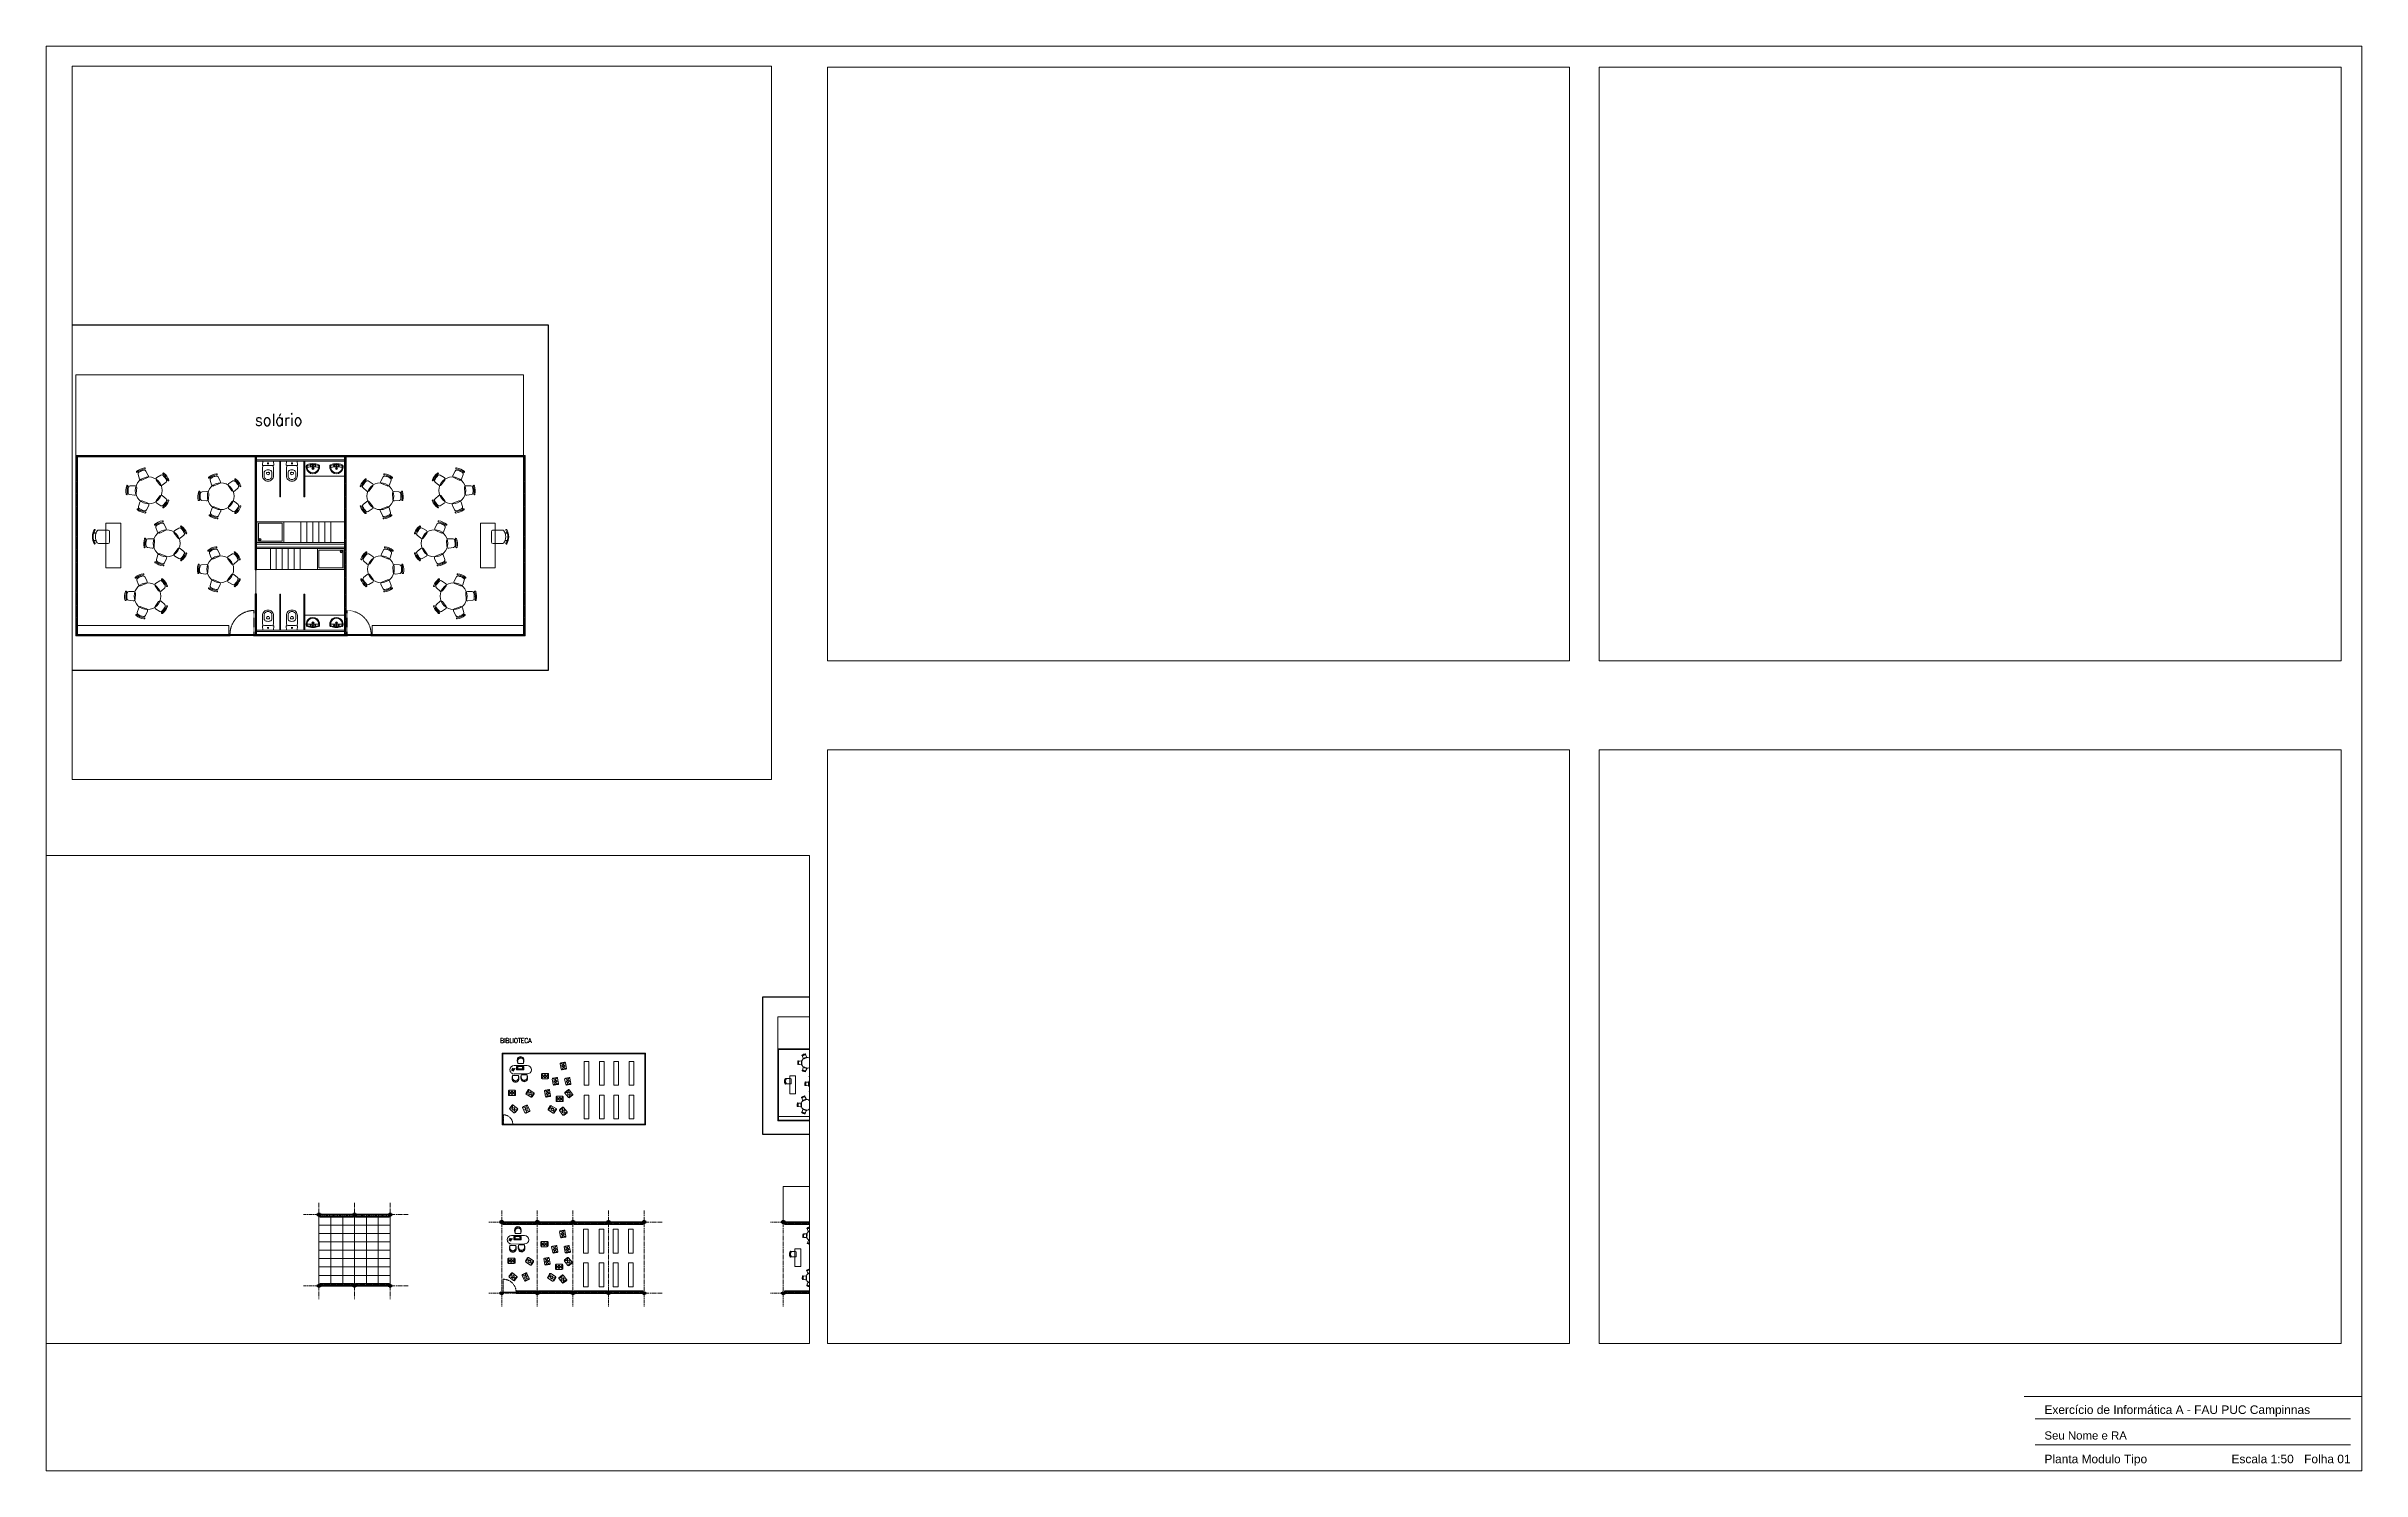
# Paper-space layout 'F-01-A1-78x48' of a CAD drawing. Header units: metres. Extents: x 18 to 798, y 12 to 492.
# The model-space entities are those that its viewports show. They can reach past a viewport. Long polylines and large blocks are cut down to what shows.
import ezdxf

# ---------------------------------------------------------------- set-up
doc = ezdxf.new("R2010")
doc.units = ezdxf.units.M
doc.header["$LTSCALE"] = 0.3
doc.linetypes.add('CENTER2', pattern=[28.575, 19.05, -3.175, 3.175, -3.175])
doc.linetypes.add('HIDDEN', pattern=[9.525, 6.35, -3.175])
doc.layers.get('0').update_dxf_attribs({"lineweight": 13})
for name, color, linetype, lineweight in [('_margem', 8, 'Continuous', 13), ('arq-alvenaria-corte-grossa', 7, 'Continuous', 40), ('arq-alvenaria-vista-fina', 2, 'Continuous', 13), ('arq-janelas', 20, 'Continuous', 13), ('arq-metalica-media', 5, 'Continuous', 30), ('arq-portas', 4, 'Continuous', 13)]:
    doc.layers.add(name, color=color, linetype=linetype, lineweight=lineweight)
doc.layers.add('_viewport-noprint', color=244, linetype='Continuous', lineweight=13, plot=False)
for name, color, linetype, lineweight, true_color in [('arq-alvenaria-textura-cinza', 7, 'Continuous', 13, 0xb0b0b0), ('arq-alvenaria-vista-cinza', 7, 'Continuous', 13, 0x858585), ('estrut-eixos-linha', 7, 'CENTER2', 9, 0xc96e6f)]:
    doc.layers.add(name, color=color, linetype=linetype, lineweight=lineweight, true_color=true_color)
doc.layers.add('SectionCutEdges', color=7, linetype='Continuous')
doc.styles.add('Arial', font='arial.ttf', dxfattribs={"height": 0.2})
doc.styles.add('txt-pequeno', font='romand.shx', dxfattribs={"width": 0.9, "height": 1.6})

# ---------------------------------------------------------------- blocks, each defined once
blk = doc.blocks.new('piso')
at = {"layer": 'arq-alvenaria-textura-cinza'}
for p, q in [((59.428, 8.633), (59.428, 7.928)), ((60.428, 8.633), (59.428, 8.633)), ((60.428, 8.633), (60.428, 7.928)), ((59.428, 7.928), (60.428, 7.928))]:
    blk.add_line(p, q, dxfattribs=at)
blk = doc.blocks.new('parede')
at = {"layer": 'arq-alvenaria-textura-cinza'}
for p, q in [((36.412, 14.253), (36.412, 14.373)), ((36.532, 14.253), (36.532, 14.373))]:
    blk.add_line(p, q, dxfattribs=at)
at = {"layer": 'SectionCutEdges'}
for p, q in [((36.19, 14.403), (36.19, 14.223)), ((36.536, 14.403), (36.19, 14.403)), ((36.19, 14.223), (36.22, 14.223)), ((36.25, 14.373), (36.22, 14.373)), ((36.22, 14.373), (36.22, 14.253)), ((36.22, 14.223), (36.22, 14.253)), ((36.22, 14.223), (36.724, 14.223)), ((36.25, 14.253), (36.25, 14.373)), ((36.25, 14.373), (36.412, 14.373)), ((36.25, 14.253), (36.532, 14.253)), ((36.532, 14.373), (36.412, 14.373)), ((36.694, 14.373), (36.532, 14.373)), ((36.694, 14.253), (36.532, 14.253)), ((36.754, 14.403), (36.536, 14.403)), ((36.724, 14.373), (36.694, 14.373)), ((36.694, 14.373), (36.694, 14.253)), ((36.724, 14.373), (36.724, 14.253)), ((36.724, 14.253), (36.724, 14.223)), ((36.724, 14.223), (36.754, 14.223)), ((36.754, 14.223), (36.754, 14.403))]:
    blk.add_line(p, q, dxfattribs=at)
blk = doc.blocks.new('pilar')
at = {"layer": 'arq-alvenaria-corte-grossa'}
for p, q in [((42.499, 9.99), (42.679, 9.99)), ((42.499, 9.81), (42.499, 9.99)), ((42.679, 9.81), (42.499, 9.81)), ((42.679, 9.99), (42.679, 9.81))]:
    blk.add_line(p, q, dxfattribs=at)
blk = doc.blocks.new('puf')
at = {"layer": 'arq-alvenaria-vista-cinza'}
for p, q in [((301.482, 316.821), (301.482, 316.411)), ((301.5, 316.759), (301.619, 316.627)), ((301.811, 316.759), (301.641, 316.627)), ((301.674, 316.759), (301.844, 316.627)), ((301.985, 316.759), (301.866, 316.627)), ((302.003, 316.411), (302.003, 316.821)), ((301.5, 316.473), (301.619, 316.605)), ((301.811, 316.473), (301.641, 316.605)), ((301.674, 316.473), (301.844, 316.605)), ((301.985, 316.473), (301.866, 316.605))]:
    blk.add_line(p, q, dxfattribs=at)
blk.add_lwpolyline([(301.507, 316.837, 0.414214), (301.442, 316.772), (301.442, 316.46, 0.389814), (301.506, 316.387), (301.977, 316.387, 0.384812), (302.042, 316.46), (302.042, 316.772, 0.414214), (301.978, 316.837)], format="xyb", close=True, dxfattribs=at)
for centre in [(301.63, 316.616), (301.855, 316.616)]:
    blk.add_circle(centre, 0.0155, dxfattribs=at)
blk = doc.blocks.new('jdbvçqei')
for p, q in [((291.42, 318.689), (291.427, 318.696)), ((291.921, 318.658), (292.637, 317.823)), ((292.098, 317.361), (291.382, 318.196)), ((291.617, 318.027), (291.845, 318.223)), ((291.617, 318.027), (292.016, 317.562)), ((291.65, 317.989), (291.877, 318.185)), ((291.682, 317.951), (291.91, 318.147)), ((291.834, 318.082), (292.103, 317.768)), ((291.845, 318.223), (292.244, 317.757)), ((292.179, 317.833), (291.951, 317.638)), ((292.212, 317.795), (291.984, 317.6)), ((292.244, 317.757), (292.016, 317.562)), ((292.25, 317.567), (292.243, 317.579)), ((292.254, 317.578), (292.246, 317.591)), ((292.262, 317.585), (292.254, 317.597)), ((292.263, 317.558), (292.256, 317.57)), ((292.269, 317.591), (292.262, 317.603)), ((292.273, 317.555), (292.266, 317.567)), ((292.278, 317.593), (292.271, 317.605)), ((292.283, 317.553), (292.275, 317.565)), ((292.287, 317.595), (292.279, 317.607)), ((292.293, 317.551), (292.285, 317.563)), ((292.295, 317.597), (292.288, 317.609)), ((292.323, 317.554), (292.296, 317.556)), ((292.305, 317.595), (292.298, 317.607)), ((292.315, 317.593), (292.307, 317.605)), ((292.325, 317.59), (292.317, 317.603)), ((292.334, 317.588), (292.327, 317.6)), ((292.344, 317.586), (292.337, 317.598)), ((292.343, 317.562), (292.452, 317.588)), ((292.348, 317.54), (292.457, 317.566)), ((292.371, 317.49), (292.371, 317.49)), ((292.376, 317.47), (292.376, 317.47)), ((292.392, 317.495), (292.392, 317.495)), ((292.397, 317.475), (292.397, 317.475)), ((292.412, 317.5), (292.412, 317.5)), ((292.417, 317.479), (292.417, 317.479)), ((292.433, 317.505), (292.433, 317.505)), ((292.438, 317.484), (292.438, 317.484)), ((292.442, 317.464), (292.442, 317.464)), ((292.381, 317.449), (292.381, 317.449)), ((292.401, 317.454), (292.401, 317.454)), ((292.422, 317.459), (292.422, 317.459)), ((292.599, 317.33), (292.592, 317.323))]:
    blk.add_line(p, q)
for points in [[(292.057, 318.772), (292.019, 318.739, 0.414214), (292.013, 318.669), (292.274, 318.365, 0.414214), (292.344, 318.36), (292.382, 318.392)], [(292.565, 318.241), (292.527, 318.208, 0.414214), (292.522, 318.138), (292.782, 317.834, 0.414214), (292.853, 317.829), (292.891, 317.861)], [(291.699, 317.417), (291.736, 317.451, 0.414214), (291.739, 317.522), (291.471, 317.818, 0.414214), (291.4, 317.822), (291.363, 317.788)]]:
    blk.add_lwpolyline(points, format="xyb")
for points in [[(292.208, 318.902), (292.057, 318.772), (292.037, 318.795), (292.189, 318.925)], [(292.309, 318.954), (292.304, 318.897)], [(292.329, 318.959), (292.324, 318.895)], [(292.554, 318.883), (292.478, 318.817)], [(292.567, 318.867), (292.491, 318.802)], [(292.608, 318.633), (292.545, 318.638)], [(292.534, 318.523), (292.382, 318.392), (292.402, 318.37), (292.554, 318.5)], [(292.601, 318.614), (292.544, 318.618)], [(292.717, 318.371), (292.565, 318.241), (292.546, 318.264), (292.697, 318.394)], [(292.817, 318.423), (292.813, 318.366)], [(292.838, 318.428), (292.833, 318.364)], [(293.063, 318.352), (292.987, 318.286)], [(293.076, 318.336), (293, 318.271)], [(293.042, 317.992), (292.891, 317.861), (292.91, 317.839), (293.062, 317.969)], [(293.109, 318.083), (293.052, 318.087)], [(293.117, 318.102), (293.054, 318.107)], [(291.143, 317.541), (291.207, 317.538)], [(291.15, 317.561), (291.208, 317.558)], [(291.215, 317.654), (291.363, 317.788), (291.343, 317.81), (291.195, 317.676)], [(291.191, 317.308), (291.265, 317.375)], [(291.204, 317.293), (291.278, 317.36)], [(291.431, 317.223), (291.434, 317.287)], [(291.451, 317.228), (291.454, 317.286)], [(291.55, 317.283), (291.699, 317.417), (291.719, 317.395), (291.57, 317.261)]]:
    blk.add_lwpolyline(points)
for points in [[(292.347, 317.395), (292.524, 317.437), (292.482, 317.616), (292.305, 317.574)], [(292.369, 317.425), (292.464, 317.447), (292.445, 317.529), (292.35, 317.507)], [(292.483, 317.473), (292.493, 317.476), (292.483, 317.52), (292.473, 317.518)]]:
    blk.add_lwpolyline(points, close=True)
for centre, radius, start, end in [((291.647, 318.424), 0.35, 130.6325, 220.6325), ((291.655, 318.43), 0.35, 40.6325, 130.6325), ((292.295, 318.647), 0.25, 310.6325, 130.6325), ((292.371, 318.712), 0.28, 310.6325, 130.6325), ((292.371, 318.712), 0.25, 310.6325, 130.6325), ((292.804, 318.116), 0.25, 310.6325, 130.6325), ((292.88, 318.181), 0.28, 310.6325, 130.6325), ((292.88, 318.181), 0.25, 310.6325, 130.6325), ((291.383, 317.468), 0.28, 132.163, 312.163), ((291.383, 317.468), 0.25, 132.163, 312.163), ((291.457, 317.536), 0.25, 132.163, 312.163), ((292.346, 317.551), 0.0235, 41.6628, 344.6798), ((292.455, 317.577), 0.0235, 221.6628, 164.6798), ((292.371, 317.596), 0.35, 310.6325, 40.6325), ((292.364, 317.589), 0.35, 220.6325, 310.6325)]:
    blk.add_arc(centre, radius, start, end)
blk = doc.blocks.new('*U33')
at = {"linetype": 'HIDDEN', "ltscale": 0.2}
blk.add_line((0.04, 0), (0.04, 1.088), dxfattribs=at)
at = {"color": 0}
for points in [[(0, 0), (0.04, 0), (0.04, -0.035), (0.05, -0.035), (0.05, -0.05), (0, -0.05)], [(1.128, 0), (1.088, 0), (1.088, -0.035), (1.078, -0.035), (1.078, -0.05), (1.128, -0.05)]]:
    blk.add_lwpolyline(points, dxfattribs=at)
blk.add_lwpolyline([(0.04, 0), (0.04, -0.035), (1.088, -0.035), (1.088, 0)], close=True, dxfattribs=at)
at = {"color": 0, "linetype": 'HIDDEN', "ltscale": 0.2}
blk.add_arc((0.04, 0), 1.088, 0, 90, dxfattribs=at)
blk = doc.blocks.new('biblioteca')
for points in [[(39.253, 10.55), (39.433, 10.55), (39.433, 10.46), (39.253, 10.46)], [(42.253, 10.55), (42.433, 10.55), (42.433, 10.46), (42.253, 10.46)], [(45.253, 10.55), (45.433, 10.55), (45.433, 10.46), (45.253, 10.46)], [(39.253, 4.82), (39.433, 4.82), (39.433, 4.73), (39.253, 4.73)], [(42.253, 4.82), (42.433, 4.82), (42.433, 4.73), (42.253, 4.73)], [(45.253, 4.82), (45.433, 4.82), (45.433, 4.73), (45.253, 4.73)]]:
    blk.add_lwpolyline(points, close=True)
for centre in [(39.344, 10.504), (42.344, 10.504), (45.344, 10.504), (39.344, 4.775), (42.344, 4.775), (45.344, 4.775)]:
    blk.add_circle(centre, 0.0375)
at = {"layer": 'arq-alvenaria-vista-cinza'}
for points in [[(43.629, 8.03), (43.229, 8.03), (43.229, 9.03), (43.229, 10.03), (43.629, 10.03), (43.629, 8.03)], [(44.939, 8.03), (44.539, 8.03), (44.539, 9.03), (44.539, 10.03), (44.939, 10.03), (44.939, 8.03)], [(46.139, 8.03), (45.739, 8.03), (45.739, 9.03), (45.739, 10.03), (46.139, 10.03), (46.139, 8.03)], [(47.425, 8.03), (47.025, 8.03), (47.025, 9.03), (47.025, 10.03), (47.425, 10.03), (47.425, 8.03)], [(43.629, 5.193), (43.229, 5.193), (43.229, 6.193), (43.229, 7.193), (43.629, 7.193), (43.629, 5.193)], [(44.939, 5.193), (44.539, 5.193), (44.539, 6.193), (44.539, 7.193), (44.939, 7.193), (44.939, 5.193)], [(46.139, 5.193), (45.739, 5.193), (45.739, 6.193), (45.739, 7.193), (46.139, 7.193), (46.139, 5.193)], [(47.425, 5.193), (47.025, 5.193), (47.025, 6.193), (47.025, 7.193), (47.425, 7.193), (47.425, 5.193)]]:
    blk.add_lwpolyline(points, dxfattribs=at)
at = {"layer": 'estrut-eixos-linha'}
for p, q in [((36.343, 11.625), (36.343, 3.515)), ((39.343, 11.625), (39.343, 3.515)), ((42.343, 11.625), (42.343, 3.515)), ((45.343, 11.625), (45.343, 3.515)), ((48.343, 11.625), (48.343, 3.515)), ((49.846, 10.64), (35.259, 10.64)), ((49.846, 4.64), (35.259, 4.64))]:
    blk.add_line(p, q, dxfattribs=at)
for name, p in [('pilar', (-6.246, 0.74)), ('parede', (0.244, -3.763)), ('parede', (0.808, -3.763)), ('parede', (1.372, -3.763)), ('parede', (1.936, -3.763)), ('parede', (2.5, -3.763)), ('pilar', (-3.246, 0.74)), ('parede', (3.244, -3.763)), ('parede', (3.808, -3.763)), ('parede', (4.372, -3.763)), ('parede', (4.936, -3.763)), ('parede', (5.5, -3.763)), ('pilar', (-0.246, 0.74)), ('parede', (6.244, -3.763)), ('parede', (6.808, -3.763)), ('parede', (7.372, -3.763)), ('parede', (7.936, -3.763)), ('parede', (8.5, -3.763)), ('pilar', (2.754, 0.74)), ('parede', (9.244, -3.763)), ('parede', (9.808, -3.763)), ('parede', (10.372, -3.763)), ('parede', (10.936, -3.763)), ('parede', (11.5, -3.763)), ('pilar', (5.754, 0.74)), ('puf', (-261.799, -307.836)), ('puf', (-264.578, -309.247)), ('puf', (-260.563, -309.75)), ('pilar', (-6.246, -5.26)), ('parede', (1.372, -9.583)), ('parede', (1.936, -9.583)), ('parede', (2.5, -9.583)), ('pilar', (-3.246, -5.26)), ('parede', (3.244, -9.583)), ('parede', (3.808, -9.583)), ('parede', (4.372, -9.583)), ('parede', (4.936, -9.583)), ('parede', (5.5, -9.583)), ('pilar', (-0.246, -5.26)), ('parede', (6.244, -9.583)), ('parede', (6.808, -9.583)), ('parede', (7.372, -9.583)), ('parede', (7.936, -9.583)), ('parede', (8.5, -9.583)), ('pilar', (2.754, -5.26)), ('parede', (9.244, -9.583)), ('parede', (9.808, -9.583)), ('parede', (10.372, -9.583)), ('parede', (10.936, -9.583)), ('parede', (11.5, -9.583)), ('pilar', (5.754, -5.26))]:
    blk.add_blockref(name, p)
for p, rotation in [((-324.942, 248.431), 280.5300618959417), ((-325.61, 247.147), 280.5300618959417), ((-324.563, 247.147), 280.5300618959417), ((-385.021, -101.149), 327.9823710872013), ((-326.27, 246.134), 280.5300618959417), ((-393.708, 45.996), 308.5473433601614), ((-397.291, -43.235), 320.0892312392343), ((-374.354, 150.775), 294.2932476292208), ((-382.795, -103.885), 328.1706468222059), ((-394.169, 44.524), 308.5473433601614)]:
    blk.add_blockref('puf', p, dxfattribs=dict(rotation=rotation))
at = {"layer": 'arq-alvenaria-vista-cinza', "rotation": 229.5580216251016}
blk.add_blockref('jdbvçqei', (-14.89, 437.668), dxfattribs=at)
at = {"layer": 'arq-portas'}
blk.add_blockref('*U33', (36.433, 4.73), dxfattribs=at)
blk = doc.blocks.new('werfew')
for p, q in [((320.554, 363.926), (320.554, 363.82)), ((320.668, 364.238), (320.668, 364.21)), ((320.698, 364.238), (320.698, 364.21)), ((320.812, 363.926), (320.812, 363.82))]:
    blk.add_line(p, q)
blk.add_lwpolyline([(320.867, 364.099), (320.867, 363.819, -0.414214), (320.687, 363.639, -0.005002), (320.683, 363.639, -0.005002), (320.679, 363.639, -0.414214), (320.499, 363.819), (320.499, 364.099, -0.005595), (320.522, 364.162, -0.000857), (320.512, 364.162, -0.423453), (320.493, 364.184), (320.505, 364.3, -0.388879), (320.515, 364.309), (320.683, 364.309), (320.852, 364.309, -0.388879), (320.862, 364.3), (320.873, 364.184, -0.423453), (320.854, 364.162, -0.000857), (320.844, 364.162, -0.005595)], format="xyb", close=True)
for centre, radius, start, end in [((320.679, 367.158), 3, 266.998, 270.0713), ((320.639, 363.926), 0.085, 104.9552, 180), ((320.679, 363.777), 0.24, 89.1089, 104.9552), ((320.682, 363.902), 0.05, 163.0176, 270.8392), ((320.654, 363.91), 0.02, 108.7324, 163.0176), ((320.679, 363.835), 0.1, 87.8611, 108.7324), ((320.683, 364.238), 0.015, 90, 180), ((320.683, 364.238), 0.0135, 90, 270), ((320.683, 364.238), 0.015, 0, 90), ((320.683, 364.238), 0.0135, 270, 90), ((320.687, 367.158), 3, 269.9287, 273.002), ((320.687, 363.777), 0.24, 75.0448, 90.8911), ((320.687, 363.835), 0.1, 71.2676, 92.1389), ((320.684, 363.902), 0.05, 269.1608, 16.9824), ((320.713, 363.91), 0.02, 16.9824, 71.2676), ((320.727, 363.926), 0.085, 0, 75.0448), ((320.794, 363.82), 0.24, 180, 188.2293), ((320.657, 363.801), 0.102, 188.2293, 219.2894), ((320.679, 363.819), 0.13, 219.2894, 271.6452), ((320.687, 363.819), 0.13, 268.3548, 320.7106), ((320.709, 363.801), 0.102, 320.7106, 351.7707), ((320.572, 363.82), 0.24, 351.7707, 0)]:
    blk.add_arc(centre, radius, start, end)
blk = doc.blocks.new('z')
blk.add_lwpolyline([(325.205, 358.876, 0.093917), (325.012, 358.839, 0.299984), (324.98, 358.794), (324.98, 358.792, 0.063919), (324.988, 358.716, 0.353062), (325.205, 358.536, 0.353062), (325.423, 358.716, 0.063919), (325.43, 358.792), (325.43, 358.794, 0.299984), (325.398, 358.839, 0.093917)], format="xyb", close=True)
for centre, radius, start, end in [((325.031, 358.79), 0.0223, 111.5151, 178.3087), ((325.206, 358.346), 0.5, 90, 111.5151), ((325.13, 358.802), 0.0175, 90, 270), ((325.13, 358.802), 0.0175, 270, 90), ((325.206, 358.809), 0.0175, 90, 270), ((325.206, 358.346), 0.5, 68.4885, 90.0036), ((325.206, 358.809), 0.0175, 270.0036, 90.0036), ((325.282, 358.802), 0.0175, 90.0036, 270.0036), ((325.282, 358.802), 0.0175, 270.0036, 90.0036), ((325.381, 358.79), 0.0223, 1.6949, 68.4885), ((325.28, 358.783), 0.272, 178.3087, 192.9189), ((325.026, 358.744), 0.015, 95.3515, 174.5503), ((325.206, 358.758), 0.194, 190.9055, 270), ((325.206, 356.827), 1.94, 90, 95.3515), ((325.206, 358.716), 0.036, 90, 270), ((325.206, 358.716), 0.023, 90, 270), ((325.206, 356.827), 1.94, 84.6521, 90.0036), ((325.206, 358.716), 0.036, 270.0036, 90.0036), ((325.206, 358.716), 0.023, 270.0036, 90.0036), ((325.206, 358.758), 0.194, 270.0036, 349.0981), ((325.385, 358.744), 0.015, 5.4533, 84.6521), ((325.131, 358.783), 0.272, 347.0847, 1.6949)]:
    blk.add_arc(centre, radius, start, end)
blk = doc.blocks.new('*U45')
at = {"linetype": 'HIDDEN', "ltscale": 0.2}
blk.add_line((0.04, 0), (0.04, 0.8), dxfattribs=at)
at = {"color": 0}
for points in [[(0, 0), (0.04, 0), (0.04, -0.035), (0.05, -0.035), (0.05, -0.05), (0, -0.05)], [(0.88, 0), (0.84, 0), (0.84, -0.035), (0.83, -0.035), (0.83, -0.05), (0.88, -0.05)]]:
    blk.add_lwpolyline(points, dxfattribs=at)
blk.add_lwpolyline([(0.04, 0), (0.04, -0.035), (0.84, -0.035), (0.84, 0)], close=True, dxfattribs=at)
at = {"color": 0, "linetype": 'HIDDEN', "ltscale": 0.2}
blk.add_arc((0.04, 0), 0.8, 0, 90, dxfattribs=at)
blk = doc.blocks.new('cadeira mesa infantil g1')
at = {"color": 0, "linetype": 'ByBlock'}
for p, q in [((163.085, -12.282), (163.102, -12.063)), ((163.26, -11.983), (163.26, -11.933)), ((163.336, -11.933), (163.336, -11.983)), ((163.512, -12.282), (163.495, -12.063)), ((163.161, -12.364), (163.436, -12.364))]:
    blk.add_line(p, q, dxfattribs=at)
for centre, radius, start, end in [((163.108, -11.932), 0.0254, 90, 270), ((163.178, -12.068), 0.0762, 101.6945, 175.6013), ((163.298, -12.604), 0.723, 74.7235, 105.2765), ((163.298, -12.655), 0.723, 74.7235, 105.2765), ((163.298, -12.805), 0.823, 80.4765, 99.5235), ((163.419, -12.068), 0.0762, 4.3987, 78.3055), ((163.489, -11.932), 0.0254, 270, 90), ((163.161, -12.287), 0.0762, 175.6013, 270), ((163.436, -12.287), 0.0762, 270, 4.3987)]:
    blk.add_arc(centre, radius, start, end, dxfattribs=at)
blk = doc.blocks.new('mesa infantil')
at = {"layer": 'arq-alvenaria-vista-cinza'}
blk.add_circle((151.475, -10.728), 0.45, dxfattribs=at)
for p, xscale, yscale, zscale, rotation in [((258.304, 46.046), -0.7383602431321493, 0.7383602431321494, 0.7383602431321492, 23.46610396226345), ((88.303, 92.448), 0.7383602431321491, 0.7383602431321491, 0.7383602431321491, 305.9999999999989), ((134.97, -130.576), 0.7383602431321493, 0.7383602431321493, 0.7383602431321493, 86.68074455241525), ((88.303, -113.904), -0.7383602431321491, 0.7383602431321491, 0.7383602431321491, 234.0000000000011), ((259.96, -64.272), 0.7383602431321492, 0.7383602431321492, 0.7383602431321492, 158.2529589026553)]:
    blk.add_blockref('cadeira mesa infantil g1', p, dxfattribs=dict(at, xscale=xscale, yscale=yscale, zscale=zscale, rotation=rotation))
blk = doc.blocks.new('Sessel1')
for p, q in [((-140.1, -37.9), (-139.1, -38.9)), ((-129.5, -34.5), (-129.5, -42)), ((-128.5, -41.6), (-128.5, -34.1)), ((-103.5, -34.1), (-103.5, -41.6)), ((-102.5, -42), (-102.5, -34.5)), ((-91.9, -37.9), (-92.9, -38.9)), ((-138.5, -82), (-138.5, -49.6)), ((-93.5, -82), (-93.5, -49.6)), ((-133.5, -87), (-98.5, -87))]:
    blk.add_line(p, q)
for centre, radius, start, end in [((-139.4, -37.2), 1, 121.8121, 225), ((-116, -74.9), 45.4, 58.1879, 121.8121), ((-138.4, -38.2), 1, 225, 305.577), ((-116, -69.5), 37.5, 111.1002, 125.577), ((-116, -69.5), 37.5, 70.5288, 109.4712), ((-116, -69.5), 37.5, 54.423, 68.8998), ((-93.6, -38.2), 1, 234.423, 315), ((-92.6, -37.2), 1, 315, 58.1879), ((-133.5, -49.6), 5, 122.579, 180), ((-116, -77), 37.5, 111.1002, 122.579), ((-116, -77), 37.5, 70.5288, 109.4712), ((-116, -77), 37.5, 57.421, 68.8998), ((-98.5, -49.6), 5, 0, 57.421), ((-98.5, -49.6), 5, 0, 57.421), ((-133.5, -82), 5, 180, 270), ((-98.5, -82), 5, 270, 0)]:
    blk.add_arc(centre, radius, start, end)

msp = doc.modelspace()

# ---------------------------------------------------------------- linework, layer by layer
msp.add_lwpolyline([(23.862, 11.173), (24.042, 11.173), (24.042, 11.083), (23.862, 11.083)], close=True)
for centre in [(23.953, 11.128), (23.953, 5.398)]:
    msp.add_circle(centre, 0.0375)
at = {"layer": 'arq-alvenaria-vista-cinza'}
for p, q in [((66.423, 25.034), (66.423, 23.834)), ((66.448, 25.034), (66.448, 23.834)), ((67.236, 25.034), (67.236, 23.834)), ((67.261, 25.034), (67.261, 23.834)), ((66.448, 23.991), (66.423, 23.991)), ((66.448, 23.834), (66.423, 23.834)), ((67.261, 23.991), (67.236, 23.991)), ((67.261, 23.834), (67.236, 23.834)), ((68.136, 23.016), (68.136, 22.316)), ((67.136, 23.004), (67.136, 22.304)), ((67.336, 23.004), (67.336, 22.304)), ((67.536, 23.004), (67.536, 22.304)), ((67.736, 23.004), (67.736, 22.304)), ((67.936, 23.004), (67.936, 22.304)), ((66.111, 21.391), (66.111, 22.091)), ((66.311, 21.404), (66.311, 22.104)), ((66.511, 21.404), (66.511, 22.104)), ((66.711, 21.404), (66.711, 22.104)), ((66.911, 21.404), (66.911, 22.104)), ((67.111, 21.404), (67.111, 22.104)), ((66.423, 19.373), (66.423, 20.573)), ((66.448, 20.573), (66.423, 20.573)), ((66.448, 19.373), (66.448, 20.573)), ((67.236, 19.373), (67.236, 20.573)), ((67.261, 20.573), (67.236, 20.573)), ((67.261, 19.373), (67.261, 20.573)), ((59.648, 19.529), (64.718, 19.529)), ((64.718, 19.229), (64.718, 19.529)), ((74.598, 19.529), (69.528, 19.529)), ((69.528, 19.229), (69.528, 19.529)), ((60.061, 10.64), (60.061, 13.64)), ((60.061, 13.64), (75.061, 13.64))]:
    msp.add_line(p, q, dxfattribs=at)
for points in [[(67.261, 24.534), (67.261, 25.034), (68.598, 25.034), (68.598, 24.534), (67.261, 24.534)], [(43.677, 22.176), (43.277, 22.176), (43.277, 23.176), (43.277, 24.176), (43.677, 24.176), (43.677, 22.176)], [(44.986, 22.176), (44.586, 22.176), (44.586, 23.176), (44.586, 24.176), (44.986, 24.176), (44.986, 22.176)], [(46.187, 22.176), (45.787, 22.176), (45.787, 23.176), (45.787, 24.176), (46.187, 24.176), (46.187, 22.176)], [(47.472, 22.176), (47.072, 22.176), (47.072, 23.176), (47.072, 24.176), (47.472, 24.176), (47.472, 22.176)], [(60.599, 22.954), (61.099, 22.954), (61.099, 21.454), (60.599, 21.454), (60.599, 22.954)], [(68.598, 22.304), (68.598, 23.004), (65.648, 23.004), (65.648, 22.304), (68.598, 22.304)], [(65.711, 22.354), (65.711, 22.954), (66.511, 22.954), (66.511, 22.354), (65.711, 22.354)], [(73.647, 22.954), (73.147, 22.954), (73.147, 21.454), (73.647, 21.454), (73.647, 22.954)], [(65.648, 22.104), (65.648, 21.404), (68.598, 21.404), (68.598, 22.104), (65.648, 22.104)], [(68.536, 22.054), (68.536, 21.454), (67.736, 21.454), (67.736, 22.054), (68.536, 22.054)], [(43.677, 19.339), (43.277, 19.339), (43.277, 20.339), (43.277, 21.339), (43.677, 21.339), (43.677, 19.339)], [(44.986, 19.339), (44.586, 19.339), (44.586, 20.339), (44.586, 21.339), (44.986, 21.339), (44.986, 19.339)], [(46.187, 19.339), (45.787, 19.339), (45.787, 20.339), (45.787, 21.339), (46.187, 21.339), (46.187, 19.339)], [(47.472, 19.339), (47.072, 19.339), (47.072, 20.339), (47.072, 21.339), (47.472, 21.339), (47.472, 19.339)], [(67.261, 19.873), (67.261, 19.373), (68.598, 19.373), (68.598, 19.873), (67.261, 19.873)], [(61.025, 8.384), (61.525, 8.384), (61.525, 6.884), (61.025, 6.884), (61.025, 8.384)]]:
    msp.add_lwpolyline(points, dxfattribs=at)
for points in [[(65.661, 22.304), (65.661, 23.004), (66.561, 23.004), (66.561, 22.304)], [(68.586, 22.104), (68.586, 21.404), (67.686, 21.404), (67.686, 22.104)]]:
    msp.add_lwpolyline(points, close=True, dxfattribs=at)
for centre, radius in [((65.763, 22.409), 0.036), ((65.763, 22.409), 0.026), ((68.483, 21.999), 0.036), ((68.483, 21.999), 0.026)]:
    msp.add_circle(centre, radius, dxfattribs=at)
at = {"layer": 'arq-alvenaria-vista-fina'}
for p, q in [((65.648, 25.084), (68.598, 25.084)), ((65.648, 25.034), (68.598, 25.034)), ((68.598, 23.806), (68.648, 23.806)), ((68.598, 23.004), (68.648, 23.004)), ((68.598, 22.304), (65.648, 22.304)), ((68.598, 22.254), (65.648, 22.254)), ((68.598, 22.154), (65.648, 22.154)), ((68.598, 22.104), (65.648, 22.104)), ((65.648, 21.391), (65.598, 21.391)), ((65.648, 21.391), (65.598, 21.391)), ((68.598, 21.391), (68.648, 21.391)), ((65.648, 20.591), (65.598, 20.591)), ((65.648, 20.591), (65.598, 20.591)), ((68.598, 20.591), (68.648, 20.591)), ((64.718, 19.229), (64.718, 19.179)), ((65.598, 19.229), (65.598, 19.179)), ((65.648, 19.373), (68.598, 19.373)), ((65.648, 19.323), (68.598, 19.323)), ((68.648, 19.229), (68.648, 19.179)), ((69.528, 19.229), (69.528, 19.179)), ((36.441, 18.877), (36.441, 18.827)), ((37.321, 18.877), (37.321, 18.827))]:
    msp.add_line(p, q, dxfattribs=at)
for points in [[(64.718, 19.179), (59.598, 19.179), (59.598, 25.229), (65.648, 25.229), (65.648, 21.391)], [(64.718, 19.229), (59.648, 19.229), (59.648, 25.179), (65.598, 25.179), (65.598, 21.391)], [(65.598, 21.391), (65.598, 25.229), (68.648, 25.229), (68.648, 23.806)], [(65.648, 21.391), (65.648, 25.179), (68.598, 25.179), (68.598, 23.806)], [(69.528, 19.179), (74.648, 19.179), (74.648, 25.229), (68.598, 25.229), (68.598, 21.391)], [(69.528, 19.229), (74.598, 19.229), (74.598, 25.179), (68.648, 25.179), (68.648, 21.391)], [(36.441, 18.827), (36.391, 18.827), (36.391, 24.877), (48.441, 24.877), (48.441, 18.827), (37.321, 18.827)], [(36.441, 18.877), (36.441, 24.827), (48.391, 24.827), (48.391, 18.877), (37.321, 18.877)], [(68.648, 23.004), (68.648, 19.179), (65.598, 19.179), (65.598, 20.591)], [(68.598, 23.004), (68.598, 19.229), (65.648, 19.229), (65.648, 20.591)], [(65.648, 20.591), (65.648, 19.179), (65.598, 19.179)], [(65.598, 20.591), (65.598, 19.229)], [(68.598, 20.591), (68.598, 19.179), (68.648, 19.179)], [(68.648, 20.591), (68.648, 19.229)]]:
    msp.add_lwpolyline(points, dxfattribs=at)
at = {"layer": 'arq-janelas'}
for p, q in [((59.598, 25.229), (59.598, 27.931)), ((59.598, 27.931), (74.598, 27.931)), ((74.598, 27.931), (74.598, 25.229))]:
    msp.add_line(p, q, dxfattribs=at)
at = {"layer": 'arq-metalica-media', "color": 30, "true_color": 0xf8991e}
msp.add_lwpolyline([(58.327, 29.601), (75.419, 29.601), (75.419, 18.019), (58.327, 18.019)], close=True, dxfattribs=at)
at = {"layer": 'arq-metalica-media', "color": 141, "true_color": 0xadddf7}
msp.add_lwpolyline([(36.416, 24.852), (48.416, 24.852), (48.416, 18.852), (36.416, 18.852)], close=True, dxfattribs=at)
at = {"layer": 'estrut-eixos-linha'}
for p, q in [((20.952, 12.248), (20.952, 4.138)), ((23.952, 12.248), (23.952, 4.138)), ((26.952, 12.248), (26.952, 4.138)), ((60.061, 11.625), (60.061, 3.515)), ((28.456, 11.263), (19.639, 11.263)), ((77.189, 10.64), (58.977, 10.64)), ((28.456, 5.263), (19.639, 5.263)), ((77.189, 4.64), (58.977, 4.64))]:
    msp.add_line(p, q, dxfattribs=at)
for points in [[(59.623, 19.204), (59.623, 25.204), (65.623, 25.204), (65.623, 19.204), (59.623, 19.204)], [(65.623, 19.204), (65.623, 25.204), (68.623, 25.204), (68.623, 19.204), (65.623, 19.204)], [(74.623, 19.204), (74.623, 25.204), (68.623, 25.204), (68.623, 19.204), (74.623, 19.204)], [(36.416, 18.852), (36.416, 24.852), (48.416, 24.852), (48.416, 18.852), (36.416, 18.852)]]:
    msp.add_lwpolyline(points, dxfattribs=at)

# ---------------------------------------------------------------- block references
for p, rotation in [((-324.894, 262.577), 280.5300618959417), ((-325.562, 261.293), 280.5300618959417), ((-324.515, 261.293), 280.5300618959417), ((-384.973, -87.003), 327.9823710872013), ((-326.222, 260.28), 280.5300618959417), ((-393.66, 60.141), 308.5473433601614), ((-397.244, -29.089), 320.0892312392343), ((-374.306, 164.92), 294.2932476292208), ((-382.747, -89.739), 328.1706468222059), ((-394.122, 58.669), 308.5473433601614)]:
    msp.add_blockref('puf', p, dxfattribs=dict(rotation=rotation))
for name, p in [('puf', (-261.751, -293.691)), ('puf', (-264.53, -295.101)), ('puf', (-260.516, -295.604)), ('pilar', (-21.636, 1.363)), ('pilar', (-18.636, 1.363)), ('pilar', (-15.636, 1.363)), ('biblioteca', (0, 0)), ('piso', (-38.475, 2.45)), ('parede', (-15.147, -3.14)), ('parede', (-14.583, -3.14)), ('piso', (-37.475, 2.45)), ('parede', (-14.019, -3.14)), ('parede', (-13.455, -3.14)), ('piso', (-36.475, 2.45)), ('parede', (-12.891, -3.14)), ('piso', (-35.475, 2.45)), ('parede', (-12.147, -3.14)), ('parede', (-11.583, -3.14)), ('piso', (-34.475, 2.45)), ('parede', (-11.019, -3.14)), ('parede', (-10.455, -3.14)), ('piso', (-33.475, 2.45)), ('parede', (-9.891, -3.14)), ('pilar', (17.472, 0.74)), ('parede', (23.961, -3.763)), ('parede', (24.525, -3.763)), ('parede', (25.089, -3.763)), ('parede', (25.653, -3.763)), ('parede', (26.217, -3.763)), ('piso', (-38.475, 1.745)), ('piso', (-37.475, 1.745)), ('piso', (-36.475, 1.745)), ('piso', (-35.475, 1.745)), ('piso', (-34.475, 1.745)), ('piso', (-33.475, 1.745)), ('piso', (-38.475, 1.04)), ('piso', (-37.475, 1.04)), ('piso', (-36.475, 1.04)), ('piso', (-35.475, 1.04)), ('piso', (-34.475, 1.04)), ('piso', (-33.475, 1.04)), ('piso', (-38.475, 0.335)), ('piso', (-37.475, 0.335)), ('piso', (-36.475, 0.335)), ('piso', (-35.475, 0.335)), ('piso', (-34.475, 0.335)), ('piso', (-33.475, 0.335)), ('piso', (-38.475, -0.37)), ('piso', (-37.475, -0.37)), ('piso', (-36.475, -0.37)), ('piso', (-35.475, -0.37)), ('piso', (-34.475, -0.37)), ('piso', (-33.475, -0.37)), ('piso', (-38.475, -1.075)), ('piso', (-37.475, -1.075)), ('piso', (-36.475, -1.075)), ('piso', (-35.475, -1.075)), ('piso', (-34.475, -1.075)), ('piso', (-33.475, -1.075)), ('piso', (-38.475, -1.78)), ('piso', (-37.475, -1.78)), ('piso', (-36.475, -1.78)), ('piso', (-35.475, -1.78)), ('piso', (-34.475, -1.78)), ('piso', (-33.475, -1.78)), ('piso', (-38.475, -2.485)), ('piso', (-37.475, -2.485)), ('piso', (-36.475, -2.485)), ('piso', (-35.475, -2.485)), ('piso', (-34.475, -2.485)), ('piso', (-33.475, -2.485)), ('pilar', (-21.636, -4.637)), ('parede', (-15.147, -8.96)), ('parede', (-14.583, -8.96)), ('parede', (-14.019, -8.96)), ('parede', (-13.455, -8.96)), ('parede', (-12.891, -8.96)), ('pilar', (-18.636, -4.637)), ('parede', (-12.147, -8.96)), ('parede', (-11.583, -8.96)), ('parede', (-11.019, -8.96)), ('parede', (-10.455, -8.96)), ('parede', (-9.891, -8.96)), ('pilar', (-15.636, -4.637)), ('pilar', (17.472, -5.26)), ('parede', (23.961, -9.583)), ('parede', (24.525, -9.583)), ('parede', (25.089, -9.583)), ('parede', (25.653, -9.583)), ('parede', (26.217, -9.583))]:
    msp.add_blockref(name, p)
at = {"layer": 'arq-alvenaria-vista-cinza'}
for name, p in [('werfew', (-254.65, -339.274)), ('werfew', (-253.85, -339.274)), ('mesa infantil', (-89.439, 34.782)), ('mesa infantil', (-87.025, 34.587)), ('z', (-257.668, -333.925)), ('z', (-256.881, -333.925)), ('mesa infantil', (-88.84, 33.008)), ('mesa infantil', (-87.044, 32.139)), ('mesa infantil', (-89.481, 31.237)), ('mesa infantil', (-89.013, 20.213)), ('mesa infantil', (-88.414, 18.439)), ('mesa infantil', (-89.054, 16.667))]:
    msp.add_blockref(name, p, dxfattribs=at)
at = {"layer": 'arq-alvenaria-vista-cinza', "rotation": 229.5580216251016}
msp.add_blockref('jdbvçqei', (-14.666, 451.991), dxfattribs=at)
at = {"layer": 'arq-alvenaria-vista-cinza', "xscale": -1}
for p in [(221.271, 34.587), (223.685, 34.782), (223.086, 33.008), (221.29, 32.139), (223.727, 31.237)]:
    msp.add_blockref('mesa infantil', p, dxfattribs=at)
at = {"layer": 'arq-alvenaria-vista-cinza', "yscale": 0.009999999999990914, "zscale": 0.009999999999990914}
for p, xscale, rotation in [((59.853, 23.66), 0.009999999999990914, 90), ((74.393, 23.66), -0.009999999999990914, 270), ((60.279, 9.09), 0.009999999999990914, 90)]:
    msp.add_blockref('Sessel1', p, dxfattribs=dict(at, xscale=xscale, rotation=rotation))
at = {"layer": 'arq-alvenaria-vista-cinza', "xscale": -1, "rotation": 180}
for name, p in [('werfew', (-254.65, 383.682)), ('werfew', (-253.85, 383.682)), ('z', (-257.668, 378.333)), ('z', (-256.881, 378.333))]:
    msp.add_blockref(name, p, dxfattribs=at)
at = {"layer": 'arq-portas', "xscale": -1}
msp.add_blockref('*U45', (65.598, 19.229), dxfattribs=at)
at = {"layer": 'arq-portas'}
for p in [(68.648, 19.229), (36.441, 18.877)]:
    msp.add_blockref('*U45', p, dxfattribs=at)

# ---------------------------------------------------------------- texts
at = {"layer": 'arq-janelas', "char_height": 0.4, "attachment_point": 1, "style": 'txt-pequeno'}
for s, insert in [('solário', (65.595, 26.624)), ('BIBLIOTECA', (36.216, 26.126))]:
    msp.add_mtext_dynamic_manual_height_columns(s, width=4.83466, gutter_width=2, heights=[0], dxfattribs=dict(at, insert=insert))

psp = doc.layouts.new('F-01-A1-78x48')

# ---------------------------------------------------------------- linework, layer by layer
at = {"layer": '_margem'}
for p, q in [((683.98, 36.65), (797.73, 36.65)), ((797.73, 36.65), (797.73, 11.65)), ((687.73, 29.15), (793.98, 29.15)), ((687.73, 20.4), (793.98, 20.4)), ((687.73, 11.65), (797.73, 11.65))]:
    psp.add_line(p, q, dxfattribs=at)
psp.add_lwpolyline([(17.73, 11.65), (797.73, 11.65), (797.73, 491.65), (17.73, 491.65)], close=True, dxfattribs=at)

# ---------------------------------------------------------------- texts
at = {"layer": '_margem', "style": 'Arial'}
for s, insert, char_height, width, attachment_point in [('Exercício de Informática A - FAU PUC Campinnas', (690.86, 33.65), 2.875, 96.875, 1), ('Seu Nome e RA', (690.86, 24.9), 2.75, 104.4932, 1), ('Planta Modulo Tipo ', (690.86, 17.04), 2.875, 96.875, 1), ('Escala 1:50', (753.86, 17.04), 2.875, 96.875, 1), ('Folha 01', (793.98, 17.04), 2.875, 96.875, 3)]:
    psp.add_mtext(s, dxfattribs=dict(at, insert=insert, char_height=char_height, width=width, attachment_point=attachment_point))

# ---------------------------------------------------------------- viewports
at = {"layer": '_viewport-noprint'}
for center, size, view_center_point, view_height, status in [((144.25, 364.73), (235.55, 240.407), (71.188, 26.316), 23.9127, 7), ((405.86, 384.56), (250, 200), (-11.652, 33.604), 10, 6), ((665.86, 384.56), (250, 200), (8.348, 33.604), 10, 5), ((665.86, 154.56), (250, 200), (8.348, 7.604), 10, 3), ((146.27, 136.78), (257.08, 164.4373), (30.125, 20.973), 41.10932, 4)]:
    psp.add_viewport(center=center, size=size, view_center_point=view_center_point, view_height=view_height, status=status, dxfattribs=at)
psp.add_viewport(center=(405.86, 154.56), size=(250, 200), view_center_point=(8.348, 20.604), view_height=10, dxfattribs=at)

doc.saveas('drawing.dxf')
